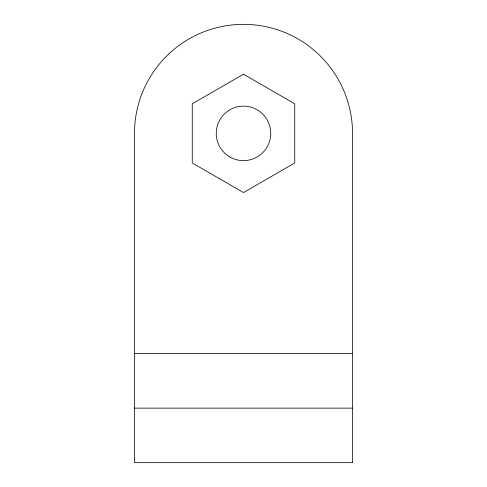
<?xml version="1.0" encoding="UTF-8"?>
<svg xmlns="http://www.w3.org/2000/svg" width="487" height="487" viewBox="0 0 487 487"><rect width="100%" height="100%" fill="white"/><g stroke="black" fill="none" stroke-linecap="round" stroke-linejoin="round"><path stroke-width="0.73" d="M134.473 353.623L352.527 353.623M134.473 408.136L352.527 408.136M243.5 74.207L192.255 103.792L192.255 162.968L243.5 192.554L294.745 162.968L294.745 103.792L243.5 74.207M352.527 462.65L134.473 462.65L134.473 133.377A109.027 109.027 0 0 1 243.5 24.35A109.027 109.027 0 0 1 352.527 133.377L352.527 462.65M229.87 156.984A27.26 27.26 0 0 0 270.76 133.377A27.26 27.26 0 0 0 229.87 109.776A27.26 27.26 0 0 0 229.87 156.984"/></g></svg>
